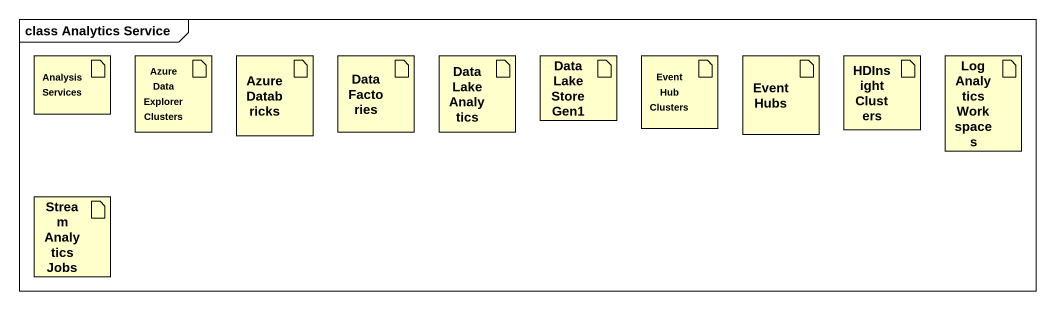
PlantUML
@startuml
mainframe class Analytics Service
artifact "Analysis Services" as Analysis_Services
artifact "Azure Data Explorer Clusters" as Azure_Data_Explorer_Clusters
artifact "Azure Databricks" as Azure_Databricks
artifact "Data Factories" as Data_Factories
artifact "Data Lake Analytics" as Data_Lake_Analytics
artifact "Data Lake Store Gen1" as Data_Lake_Store_Gen1
artifact "Event Hub Clusters" as Event_Hub_Clusters
artifact "Event Hubs" as Event_Hubs
artifact HDInsightClusters
artifact "Log Analytics Workspaces" as Log_Analytics_Workspaces
artifact "Stream Analytics Jobs" as Stream_Analytics_Jobs
@enduml
